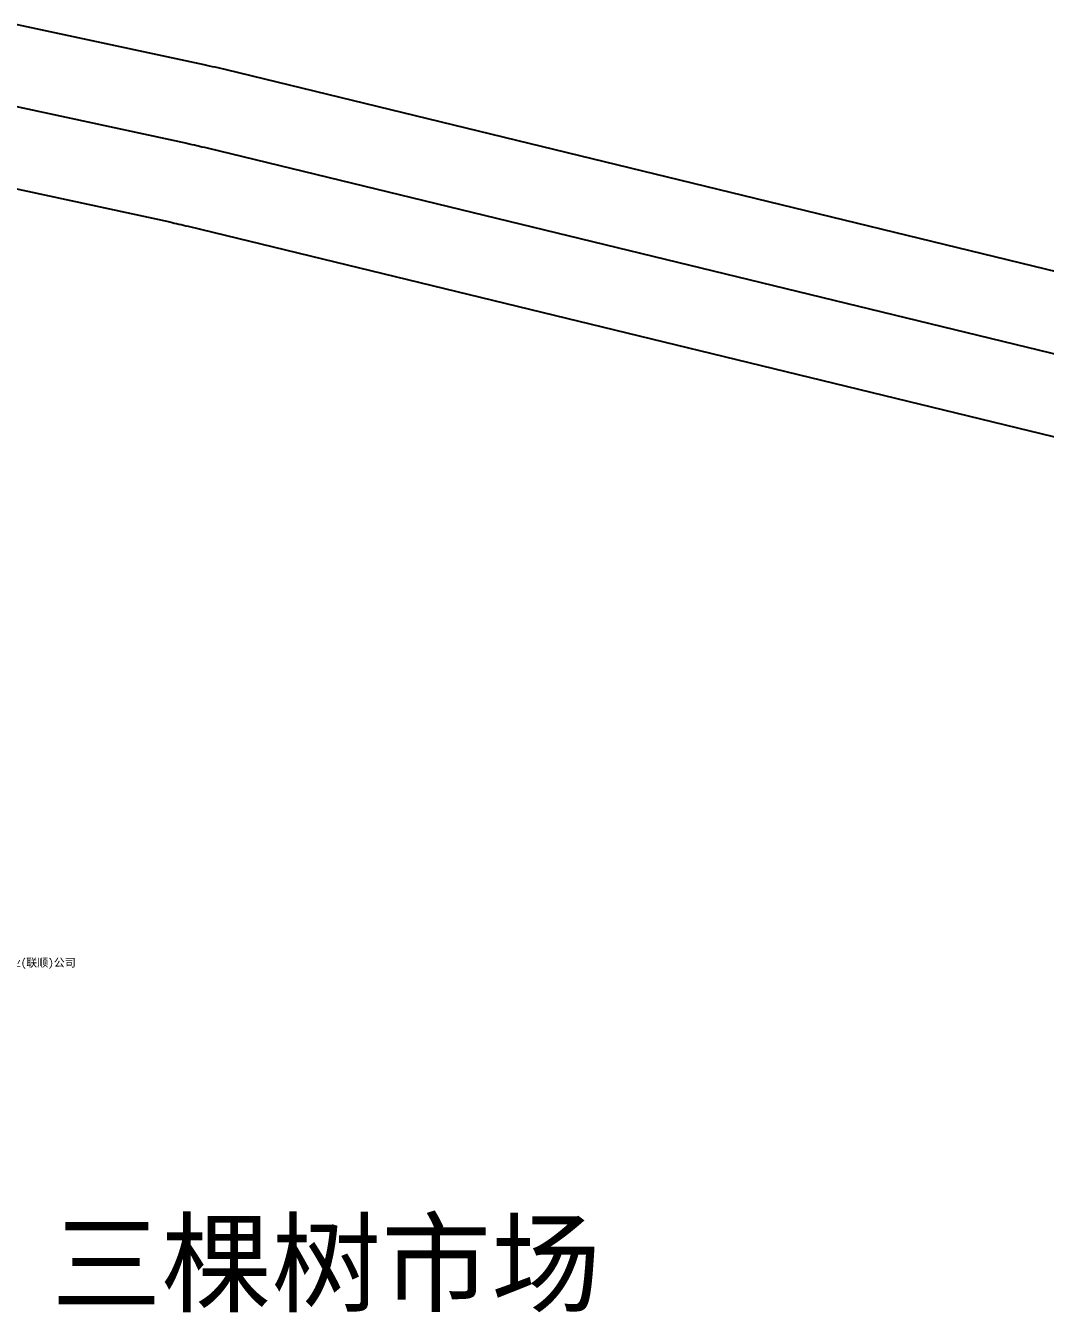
# Model space of a CAD drawing. Extents: x 529262 to 576451, y 2694391 to 2717535.
# Drawn here: x 565273.4 to 565463.3, y 2710463.2 to 2710702.7 of the extents above; entities that cross this region are included whole.
import ezdxf
from ezdxf.enums import TextEntityAlignment as Align
from ezdxf.xclip import XClip

# ---------------------------------------------------------------- set-up
doc = ezdxf.new("R2010")
doc.units = 0
doc.header["$XCLIPFRAME"] = 0
for name, color, linetype in [('PP-COM', 7, 'Continuous'), ('RD-中线', 40, 'Continuous'), ('RD-红线', 7, 'Continuous'), ('ZJ', 7, 'Continuous'), ('地块名称', 1, 'Continuous')]:
    doc.layers.add(name, color=color, linetype=linetype)
doc.styles.get("Standard").update_dxf_attribs({"font": '', "height": 2.5, "bigfont": 'smfs.shx'})
doc.styles.add('等线体', font='simhei.ttf')
doc.styles.get('Standard').set_extended_font_data('FangSong_GB2312')

# ---------------------------------------------------------------- blocks, each defined once
blk = doc.blocks.new('A$C19FD0107')
at = {"layer": 'RD-中线', "color": 8}
blk.add_lwpolyline([(-5786, 16309.46), (-5763.8, 16305.08, -0.004469), (-5761.17, 16304.54), (-5694.58, 16290.18, -0.006501), (-5690.78, 16289.31), (-5502.33, 16243.51), (-5229.27, 16175.41)], format="xyb", dxfattribs=at)
at = {"layer": 'RD-红线', "color": 8}
for points in [[(-5752.26, 16317.96), (-5691.41, 16304.84, -0.006501), (-5687.23, 16303.88), (-5513.59, 16261.68)], [(-5750.79, 16286.96), (-5697.74, 16275.52, -0.006501), (-5694.32, 16274.73), (-5505.91, 16228.94), (-5253.94, 16166.1), (-5251.26, 16165.43)]]:
    blk.add_lwpolyline(points, format="xyb", dxfattribs=at)

msp = doc.modelspace()

# ---------------------------------------------------------------- block references
at = {"layer": 'PP-COM'}
ref = msp.add_blockref('A$C19FD0107', (570997.993, 2694390.603), dxfattribs=at)
XClip(ref).set_block_clipping_path([(-9366.4383134884, 14428.6043910822), (-3328.4480743363, 17452.7484863754)])

# ---------------------------------------------------------------- texts
at = {"layer": 'ZJ', "color": 8, "linetype": 'Continuous', "style": '等线体'}
msp.add_text('宜州市糖业(联顺)公司', height=1.5, dxfattribs=at).set_placement((565272.531, 2710528.181), align=Align.MIDDLE)
at = {"layer": '地块名称', "color": 1}
msp.add_text('三棵树市场', height=15, dxfattribs=at).set_placement((565278.278, 2710464.782))

doc.saveas('drawing.dxf')
